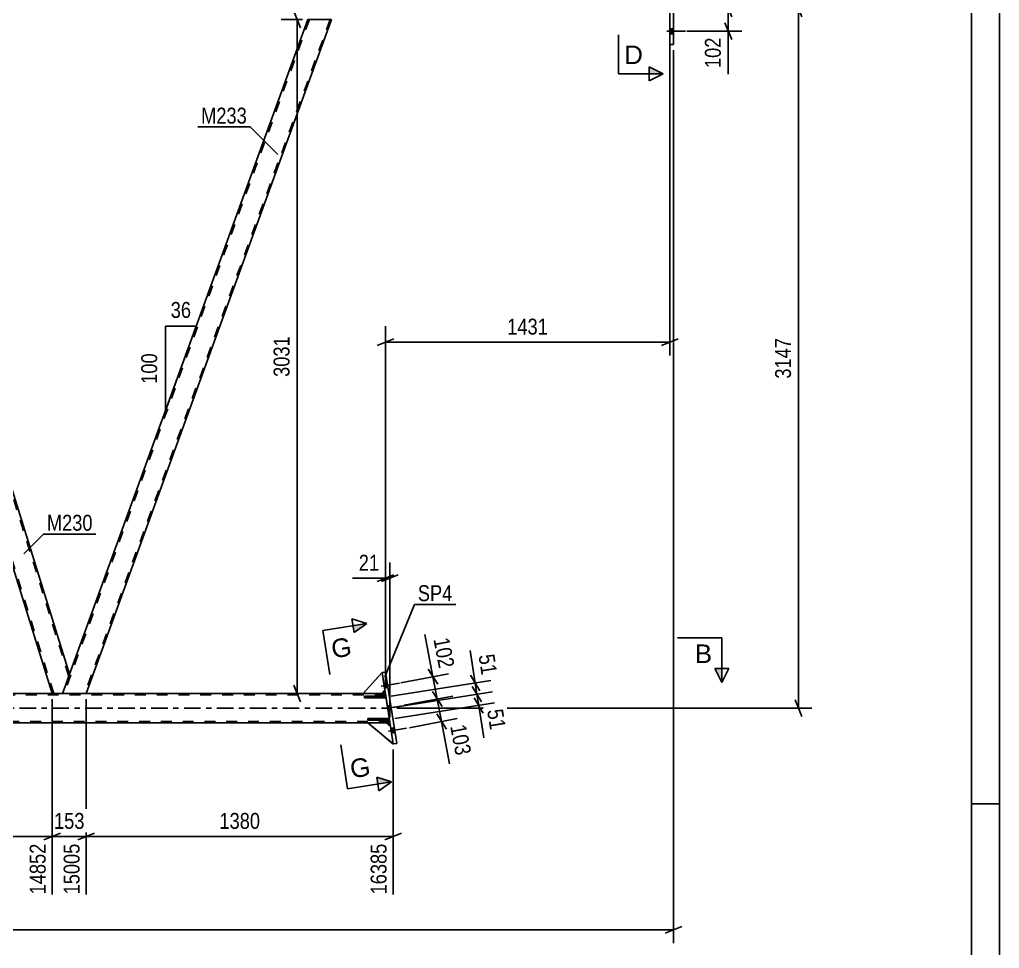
# Model space of a CAD drawing. Header units: millimetres. Extents: x 0 to 841, y 0 to 594.
# Drawn here: x 664.8 to 841, y 272 to 439.1 of the extents above; entities that cross this region are included whole.
import ezdxf

# ---------------------------------------------------------------- set-up
doc = ezdxf.new("R2010")
doc.units = ezdxf.units.MM
doc.linetypes.add('DXK_LINE_DOT2', pattern=[3.9198, 1.9599, -1.9599])
doc.linetypes.add('DXK_LINE_DOT3', pattern=[5.9187, 2.979, -0.9799, 0.9799, -0.9799])
doc.styles.add('Arial', font='ARIAL.TTF', dxfattribs={"height": 0.2})
doc.styles.add('Arial Narrow', font='ARIALN.TTF', dxfattribs={"height": 0.2})

# ---------------------------------------------------------------- blocks, each defined once
blk = doc.blocks.new('Unknown-247305129-1135')
at = {"color": 5, "linetype": 'Continuous'}
for p, q in [((841, 0), (841, 594)), ((836, 5), (836, 589)), ((841, 298), (836, 298))]:
    blk.add_line(p, q, dxfattribs=at)
blk = doc.blocks.new('Bolt-247305129-3193 - 3072')
at = {"linetype": 'Continuous'}
for points in [[(731.05, 318.91), (730.91, 319.78), (730.28, 319.68), (730.42, 318.81)], [(731.05, 318.91), (730.91, 319.78), (730.28, 319.68), (730.42, 318.81)], [(731.05, 318.91), (730.91, 319.78), (730.28, 319.68), (730.42, 318.81)], [(731.68, 314.88), (731.54, 315.75), (730.91, 315.65), (731.05, 314.78)], [(731.68, 314.88), (731.54, 315.75), (730.91, 315.65), (731.05, 314.78)], [(732.32, 310.81), (732.18, 311.68), (731.55, 311.58), (731.69, 310.71)], [(732.32, 310.81), (732.18, 311.68), (731.55, 311.58), (731.69, 310.71)], [(732.32, 310.81), (732.18, 311.68), (731.55, 311.58), (731.69, 310.71)]]:
    blk.add_hatch(color=1, dxfattribs=at).paths.add_polyline_path(points)
at = {"color": 1, "linetype": 'Continuous'}
for p, q in [((729.83, 319.16), (733.11, 319.68)), ((729.83, 319.16), (733.11, 319.68)), ((729.83, 319.16), (733.11, 319.68)), ((730.28, 319.68), (730.91, 319.78)), ((730.28, 319.68), (730.91, 319.78)), ((730.28, 319.68), (730.91, 319.78)), ((730.42, 318.81), (731.05, 318.91)), ((730.42, 318.81), (731.05, 318.91)), ((730.42, 318.81), (731.05, 318.91)), ((730.47, 315.13), (733.75, 315.65)), ((730.47, 315.13), (733.75, 315.65)), ((730.91, 315.65), (731.54, 315.75)), ((730.91, 315.65), (731.54, 315.75)), ((731.05, 314.78), (731.68, 314.88)), ((731.05, 314.78), (731.68, 314.88)), ((731.11, 311.06), (734.39, 311.58)), ((731.11, 311.06), (734.39, 311.58)), ((731.11, 311.06), (734.39, 311.58)), ((731.55, 311.58), (732.18, 311.68)), ((731.55, 311.58), (732.18, 311.68)), ((731.55, 311.58), (732.18, 311.68)), ((731.69, 310.71), (732.32, 310.81)), ((731.69, 310.71), (732.32, 310.81)), ((731.69, 310.71), (732.32, 310.81))]:
    blk.add_line(p, q, dxfattribs=at)
blk = doc.blocks.new('Bolt-247305129-3192 - 3072')
at = {"linetype": 'Continuous'}
for points in [[(782.37, 444.71), (782.37, 445.59), (781.73, 445.59), (781.73, 444.71)], [(782.37, 444.71), (782.37, 445.59), (781.73, 445.59), (781.73, 444.71)], [(782.37, 444.71), (782.37, 445.59), (781.73, 445.59), (781.73, 444.71)], [(782.37, 440.61), (782.37, 441.49), (781.73, 441.49), (781.73, 440.61)], [(782.37, 440.61), (782.37, 441.49), (781.73, 441.49), (781.73, 440.61)], [(782.37, 436.51), (782.37, 437.39), (781.73, 437.39), (781.73, 436.51)], [(782.37, 436.51), (782.37, 437.39), (781.73, 437.39), (781.73, 436.51)], [(782.37, 436.51), (782.37, 437.39), (781.73, 437.39), (781.73, 436.51)]]:
    blk.add_hatch(color=1, dxfattribs=at).paths.add_polyline_path(points)
at = {"color": 1, "linetype": 'Continuous'}
for p, q in [((781.21, 445.15), (784.53, 445.15)), ((781.21, 445.15), (784.53, 445.15)), ((781.21, 445.15), (784.53, 445.15)), ((781.73, 445.59), (782.37, 445.59)), ((781.73, 445.59), (782.37, 445.59)), ((781.73, 445.59), (782.37, 445.59)), ((781.73, 444.71), (782.37, 444.71)), ((781.73, 444.71), (782.37, 444.71)), ((781.73, 444.71), (782.37, 444.71)), ((781.21, 441.05), (784.53, 441.05)), ((781.21, 441.05), (784.53, 441.05)), ((781.73, 441.49), (782.37, 441.49)), ((781.73, 441.49), (782.37, 441.49)), ((781.73, 440.61), (782.37, 440.61)), ((781.73, 440.61), (782.37, 440.61)), ((781.73, 437.39), (782.37, 437.39)), ((781.73, 437.39), (782.37, 437.39)), ((781.73, 437.39), (782.37, 437.39)), ((781.21, 436.95), (784.53, 436.95)), ((781.21, 436.95), (784.53, 436.95)), ((781.21, 436.95), (784.53, 436.95)), ((781.73, 436.51), (782.37, 436.51)), ((781.73, 436.51), (782.37, 436.51)), ((781.73, 436.51), (782.37, 436.51))]:
    blk.add_line(p, q, dxfattribs=at)
blk = doc.blocks.new('Part-247305129-3253 - 3072')
at = {"color": 7, "linetype": 'DXK_LINE_DOT2'}
for p, q in [((730.61, 317.59), (66.98, 317.59)), ((729.97, 317.83), (726.57, 317.83)), ((730.57, 317.83), (731.4, 312.55)), ((731.36, 312.79), (66.98, 312.79)), ((730.8, 312.55), (727.4, 312.55))]:
    blk.add_line(p, q, dxfattribs=at)
at = {"color": 2, "linetype": 'Continuous'}
for p, q in [((726.57, 317.83), (596.1, 317.83)), ((730.57, 317.83), (729.97, 317.83)), ((727.4, 312.55), (596.1, 312.55)), ((731.4, 312.55), (730.8, 312.55))]:
    blk.add_line(p, q, dxfattribs=at)
at = {"color": 7, "linetype": 'DXK_LINE_DOT3'}
blk.add_line((66.98, 315.19), (730.98, 315.19), dxfattribs=at)
blk = doc.blocks.new('Part-247305129-3254 - 3072')
at = {"color": 2, "linetype": 'Continuous'}
for p, q in [((727.43, 313.02), (727.43, 313.34)), ((727.43, 313.34), (731.27, 313.34)), ((731.27, 313.02), (727.43, 313.02)), ((731.27, 313.34), (731.27, 313.02))]:
    blk.add_line(p, q, dxfattribs=at)
at = {"color": 7, "linetype": 'DXK_LINE_DOT2'}
blk.add_line((730.67, 313.02), (730.67, 313.34), dxfattribs=at)
blk = doc.blocks.new('Part-247305129-3255 - 3072')
at = {"color": 7, "linetype": 'DXK_LINE_DOT2'}
for p, q in [((731.27, 313.34), (727.43, 313.34)), ((727.43, 313.34), (727.43, 313.02)), ((727.43, 313.02), (731.27, 313.02)), ((730.67, 313.02), (730.67, 313.34)), ((731.27, 313.02), (731.27, 313.34))]:
    blk.add_line(p, q, dxfattribs=at)
blk = doc.blocks.new('Part-247305129-3256 - 3072')
at = {"color": 2, "linetype": 'Continuous'}
for p, q in [((726.8, 317.05), (726.8, 317.37)), ((726.8, 317.37), (730.64, 317.37)), ((730.64, 317.37), (730.64, 317.05)), ((730.64, 317.05), (726.8, 317.05))]:
    blk.add_line(p, q, dxfattribs=at)
at = {"color": 7, "linetype": 'DXK_LINE_DOT2'}
blk.add_line((730.04, 317.05), (730.04, 317.37), dxfattribs=at)
blk = doc.blocks.new('Part-247305129-3257 - 3072')
at = {"color": 7, "linetype": 'DXK_LINE_DOT2'}
for p, q in [((730.64, 317.37), (726.8, 317.37)), ((726.8, 317.37), (726.8, 317.05)), ((730.04, 317.05), (730.04, 317.37)), ((730.64, 317.05), (730.64, 317.37)), ((726.8, 317.05), (730.64, 317.05))]:
    blk.add_line(p, q, dxfattribs=at)
blk = doc.blocks.new('Part-247305129-3258 - 3072')
at = {"color": 2, "linetype": 'Continuous'}
for p, q in [((729.98, 321.62), (726.57, 317.83)), ((726.57, 317.83), (729.97, 317.83)), ((729.97, 317.83), (730.48, 318.43))]:
    blk.add_line(p, q, dxfattribs=at)
at = {"color": 7, "linetype": 'DXK_LINE_DOT2'}
blk.add_line((730.48, 318.43), (729.98, 321.62), dxfattribs=at)
blk = doc.blocks.new('Part-247305129-3259 - 3072')
at = {"color": 2, "linetype": 'Continuous'}
for p, q in [((730.8, 312.55), (727.4, 312.55)), ((727.4, 312.55), (731.99, 308.77)), ((731.49, 311.96), (730.8, 312.55))]:
    blk.add_line(p, q, dxfattribs=at)
at = {"color": 7, "linetype": 'DXK_LINE_DOT2'}
blk.add_line((731.99, 308.77), (731.49, 311.96), dxfattribs=at)
blk = doc.blocks.new('Part-247305129-3260 - 3072')
at = {"color": 7, "linetype": 'DXK_LINE_DOT2'}
for p, q in [((729.98, 321.62), (726.57, 317.83)), ((730.48, 318.43), (729.98, 321.62)), ((726.57, 317.83), (729.97, 317.83)), ((729.97, 317.83), (730.48, 318.43))]:
    blk.add_line(p, q, dxfattribs=at)
blk = doc.blocks.new('Part-247305129-3261 - 3072')
at = {"color": 7, "linetype": 'DXK_LINE_DOT2'}
for p, q in [((730.8, 312.55), (727.4, 312.55)), ((727.4, 312.55), (731.99, 308.77)), ((731.49, 311.96), (730.8, 312.55)), ((731.99, 308.77), (731.49, 311.96))]:
    blk.add_line(p, q, dxfattribs=at)
blk = doc.blocks.new('Part-247305129-3285 - 3072')
at = {"color": 2, "linetype": 'Continuous'}
for p, q in [((781.73, 434.55), (781.73, 447.55)), ((781.73, 447.55), (782.37, 447.55)), ((782.37, 447.55), (782.37, 434.55)), ((782.37, 434.55), (781.73, 434.55))]:
    blk.add_line(p, q, dxfattribs=at)
blk = doc.blocks.new('Part-247305129-3290 - 3072')
at = {"color": 2, "linetype": 'Continuous'}
for p, q in [((730.61, 321.71), (729.98, 321.62)), ((731.99, 308.77), (729.98, 321.62)), ((732.62, 308.87), (730.61, 321.71)), ((731.99, 308.77), (732.62, 308.87))]:
    blk.add_line(p, q, dxfattribs=at)
blk = doc.blocks.new('Part-247305129-3307 - 3072')
at = {"color": 2, "linetype": 'Continuous'}
for p, q in [((635.76, 439.05), (634.22, 434.8)), ((637.08, 439.05), (635.76, 439.05)), ((673.78, 321.3), (637.08, 439.05)), ((634.22, 434.8), (670.67, 317.83)), ((673.78, 321.3), (673.51, 320.56)), ((673.51, 320.56), (672.52, 317.83))]:
    blk.add_line(p, q, dxfattribs=at)
at = {"color": 7, "linetype": 'DXK_LINE_DOT2'}
for p, q in [((673.65, 320.93), (636.83, 439.05)), ((670.93, 317.83), (634.35, 435.18)), ((673.76, 321.25), (673.51, 320.56)), ((672.52, 317.83), (670.67, 317.83))]:
    blk.add_line(p, q, dxfattribs=at)
blk = doc.blocks.new('Part-247305129-3312 - 3072')
at = {"color": 7, "linetype": 'DXK_LINE_DOT2'}
for p, q in [((716.9, 439.05), (672.77, 317.83)), ((720.64, 439.05), (676.52, 317.83)), ((673.78, 321.3), (672.52, 317.83)), ((676.78, 317.83), (672.52, 317.83))]:
    blk.add_line(p, q, dxfattribs=at)
at = {"color": 2, "linetype": 'Continuous'}
for p, q in [((716.64, 439.05), (673.78, 321.3)), ((720.9, 439.05), (676.78, 317.83)), ((716.64, 439.05), (720.9, 439.05))]:
    blk.add_line(p, q, dxfattribs=at)
blk = doc.blocks.new('StraightDimension-247305129-35196 - 3072')
at = {"color": 7, "linetype": 'Continuous'}
for p, q in [((791.65, 442.55), (792.85, 439.55)), ((784.77, 441.05), (794.65, 441.05)), ((792.25, 436.95), (792.25, 441.05)), ((792.85, 435.45), (791.65, 438.45)), ((784.77, 436.95), (794.65, 436.95))]:
    blk.add_line(p, q, dxfattribs=at)
at = {"color": 0}
blk.add_wipeout([(791.5, 436.43), (787.3, 436.43), (787.3, 429.74), (791.5, 429.74)], dxfattribs=at)
at = {"color": 7, "linetype": 'Continuous'}
blk.add_line((792.25, 436.95), (792.25, 429.22), dxfattribs=at)
blk.add_line((792.25, 436.95), (792.25, 429.22), dxfattribs=at)
at = {"color": 3, "style": 'Arial Narrow'}
blk.add_text('102', height=2.863, rotation=90.0002, dxfattribs=at).set_placement((790.9, 430.34))
blk = doc.blocks.new('StraightDimension-247305129-4463 - 3072')
at = {"color": 7, "linetype": 'Continuous'}
for p, q in [((805.47, 439.55), (804.27, 442.55)), ((783.37, 441.05), (807.27, 441.05)), ((804.87, 315.19), (804.87, 441.05)), ((804.27, 316.69), (805.47, 313.69)), ((732.63, 315.19), (807.27, 315.19))]:
    blk.add_line(p, q, dxfattribs=at)
at = {"color": 0}
blk.add_wipeout([(804.12, 382.38), (799.92, 382.38), (799.92, 373.87), (804.12, 373.87)], dxfattribs=at)
at = {"color": 3, "style": 'Arial Narrow'}
blk.add_text('3147', height=2.863, rotation=90.0002, dxfattribs=at).set_placement((803.52, 374.47))
blk = doc.blocks.new('StraightDimension-247305129-35201 - 3072')
at = {"color": 7, "linetype": 'Continuous'}
for p, q in [((733.34, 319.75), (741.92, 321.4)), ((738.25, 322.22), (740, 319.5)), ((739.13, 320.86), (739.89, 316.86)), ((733.98, 315.72), (742.69, 317.39)), ((740.77, 315.5), (739.02, 318.22))]:
    blk.add_line(p, q, dxfattribs=at)
at = {"color": 0}
blk.add_wipeout([(739.76, 321.52), (743.89, 322.31), (742.63, 328.87), (738.5, 328.08)], dxfattribs=at)
at = {"color": 7, "linetype": 'Continuous'}
blk.add_line((739.13, 320.86), (737.67, 328.46), dxfattribs=at)
blk.add_line((739.13, 320.86), (737.67, 328.46), dxfattribs=at)
at = {"color": 3, "style": 'Arial Narrow'}
blk.add_text('102', height=2.863, rotation=-79.1312, dxfattribs=at).set_placement((739.2, 327.6))
blk = doc.blocks.new('StraightDimension-247305129-15463 - 3072')
at = {"color": 7, "linetype": 'Continuous'}
for p, q in [((781.73, 438.05), (781.73, 378.65)), ((730.57, 318.83), (730.57, 383.9)), ((732.07, 381.65), (729.07, 380.45)), ((730.57, 381.05), (781.73, 381.05)), ((780.23, 380.45), (783.23, 381.65))]:
    blk.add_line(p, q, dxfattribs=at)
at = {"color": 0}
blk.add_wipeout([(760.41, 381.8), (760.41, 386), (751.89, 386), (751.89, 381.8)], dxfattribs=at)
at = {"color": 3, "style": 'Arial Narrow'}
blk.add_text('1431', height=2.863, dxfattribs=at).set_placement((752.49, 382.4))
blk = doc.blocks.new('StraightDimension-247305129-35200 - 3072')
at = {"color": 7, "linetype": 'Continuous'}
for p, q in [((733.98, 315.72), (742.69, 317.39)), ((739.02, 318.22), (740.77, 315.5)), ((739.89, 316.86), (740.67, 312.8)), ((741.54, 311.44), (739.8, 314.16)), ((734.89, 311.69), (743.47, 313.34))]:
    blk.add_line(p, q, dxfattribs=at)
at = {"color": 0}
blk.add_wipeout([(742.77, 305.86), (746.89, 306.66), (745.63, 313.22), (741.51, 312.43)], dxfattribs=at)
at = {"color": 7, "linetype": 'Continuous'}
blk.add_line((740.67, 312.8), (742.13, 305.21), dxfattribs=at)
blk.add_line((740.67, 312.8), (742.13, 305.21), dxfattribs=at)
at = {"color": 3, "style": 'Arial Narrow'}
blk.add_text('103', height=2.863, rotation=-79.1312, dxfattribs=at).set_placement((742.21, 311.95))
blk = doc.blocks.new('AngleDimension-247305129-36636 - 3072')
at = {"color": 7, "linetype": 'Continuous'}
for p, q in [((691.03, 383.9), (696.57, 383.9)), ((691.03, 368.68), (696.57, 383.9)), ((691.03, 368.68), (691.03, 383.9)), ((694.1, 377.13), (696.57, 383.9))]:
    blk.add_line(p, q, dxfattribs=at)
at = {"color": 0}
for points in [[(696.22, 384.8), (696.22, 389), (691.37, 389), (691.37, 384.8)], [(690.13, 379.63), (685.93, 379.63), (685.93, 372.95), (690.13, 372.95)]]:
    blk.add_wipeout(points, dxfattribs=at)
at = {"color": 3, "style": 'Arial Narrow'}
blk.add_text('36', height=2.863, dxfattribs=at).set_placement((691.97, 385.4))
blk.add_text('100', height=2.863, rotation=90.0002, dxfattribs=at).set_placement((689.53, 373.55))
blk = doc.blocks.new('StraightDimension-247305129-4399 - 3072')
at = {"color": 7, "linetype": 'Continuous'}
for p, q in [((715.28, 437.55), (714.08, 440.55)), ((715.64, 439.05), (711.83, 439.05)), ((714.68, 317.83), (714.68, 439.05)), ((714.08, 319.33), (715.28, 316.33)), ((673.52, 317.83), (717.08, 317.83))]:
    blk.add_line(p, q, dxfattribs=at)
at = {"color": 0}
blk.add_wipeout([(713.93, 382.7), (709.73, 382.7), (709.73, 374.19), (713.93, 374.19)], dxfattribs=at)
at = {"color": 3, "style": 'Arial Narrow'}
blk.add_text('3031', height=2.863, rotation=90.0002, dxfattribs=at).set_placement((713.33, 374.79))
blk = doc.blocks.new('StraightDimension-247305129-15576 - 3072')
at = {"color": 7, "linetype": 'Continuous'}
for p, q in [((730.57, 318.83), (730.57, 341.43)), ((731.4, 313.55), (731.4, 341.43)), ((729.07, 337.98), (732.07, 339.18)), ((732.9, 339.18), (729.9, 337.98)), ((730.57, 338.58), (731.4, 338.58))]:
    blk.add_line(p, q, dxfattribs=at)
at = {"color": 0}
blk.add_wipeout([(730.04, 339.33), (730.04, 343.53), (725.19, 343.53), (725.19, 339.33)], dxfattribs=at)
at = {"color": 7, "linetype": 'Continuous'}
blk.add_line((730.57, 338.58), (724.66, 338.58), dxfattribs=at)
blk.add_line((730.57, 338.58), (724.66, 338.58), dxfattribs=at)
at = {"color": 3, "style": 'Arial Narrow'}
blk.add_text('21', height=2.863, dxfattribs=at).set_placement((725.79, 339.93))
blk = doc.blocks.new('StraightDimension-247305129-35205 - 3072')
at = {"color": 7, "linetype": 'Continuous'}
for p, q in [((746.21, 319.1), (747.87, 316.33)), ((731.97, 315.35), (749.86, 318.16)), ((747.04, 317.72), (747.36, 315.7)), ((732.26, 313.33), (750.17, 316.15)), ((748.18, 314.32), (746.53, 317.09))]:
    blk.add_line(p, q, dxfattribs=at)
at = {"color": 0}
blk.add_wipeout([(748.93, 310.5), (753.08, 311.16), (752.33, 315.95), (748.18, 315.3)], dxfattribs=at)
at = {"color": 7, "linetype": 'Continuous'}
blk.add_line((747.36, 315.7), (748.27, 309.87), dxfattribs=at)
blk.add_line((747.36, 315.7), (748.27, 309.87), dxfattribs=at)
at = {"color": 3, "style": 'Arial Narrow'}
blk.add_text('51', height=2.863, rotation=-81.0735, dxfattribs=at).set_placement((748.86, 314.8))
blk = doc.blocks.new('StraightDimension-247305129-35206 - 3072')
at = {"color": 7, "linetype": 'Continuous'}
for p, q in [((745.9, 321.12), (747.55, 318.35)), ((731.63, 317.36), (749.54, 320.18)), ((747.87, 316.33), (746.21, 319.1)), ((746.72, 319.73), (747.04, 317.72)), ((731.97, 315.35), (749.86, 318.16))]:
    blk.add_line(p, q, dxfattribs=at)
at = {"color": 0}
blk.add_wipeout([(747.38, 320.37), (751.53, 321.02), (750.78, 325.82), (746.63, 325.17)], dxfattribs=at)
at = {"color": 7, "linetype": 'Continuous'}
blk.add_line((746.72, 319.73), (745.81, 325.57), dxfattribs=at)
blk.add_line((746.72, 319.73), (745.81, 325.57), dxfattribs=at)
at = {"color": 3, "style": 'Arial Narrow'}
blk.add_text('51', height=2.863, rotation=-81.0735, dxfattribs=at).set_placement((747.31, 324.67))
blk = doc.blocks.new('StraightDimension-247305129-35636 - 3072')
at = {"color": 7, "linetype": 'Continuous'}
for p, q in [((676.78, 316.83), (676.78, 281.71)), ((731.99, 307.77), (731.99, 281.71)), ((678.28, 292.75), (675.28, 291.55)), ((730.49, 291.55), (733.49, 292.75)), ((676.78, 292.15), (731.99, 292.15))]:
    blk.add_line(p, q, dxfattribs=at)
at = {"color": 0}
blk.add_wipeout([(708.64, 292.9), (708.64, 297.1), (700.13, 297.1), (700.13, 292.9)], dxfattribs=at)
at = {"color": 0, "linetype": 'Continuous'}
blk.add_wipeout([(731.39, 291.45), (727.19, 291.45), (727.19, 281.11), (731.39, 281.11)], dxfattribs=at)
at = {"color": 3, "style": 'Arial Narrow'}
blk.add_text('1380', height=2.863, dxfattribs=at).set_placement((700.73, 293.5))
at = {"color": 3, "linetype": 'Continuous', "style": 'Arial Narrow'}
blk.add_text('16385', height=2.863, rotation=90.0002, dxfattribs=at).set_placement((730.79, 281.71))
blk = doc.blocks.new('StraightDimension-247305129-35637 - 3072')
at = {"color": 7, "linetype": 'Continuous'}
for p, q in [((670.67, 316.83), (670.67, 281.71)), ((676.78, 316.83), (676.78, 281.71)), ((669.17, 291.55), (672.17, 292.75)), ((678.28, 292.75), (675.28, 291.55)), ((670.67, 292.15), (676.78, 292.15))]:
    blk.add_line(p, q, dxfattribs=at)
at = {"color": 0}
blk.add_wipeout([(677.07, 292.9), (677.07, 297.1), (670.38, 297.1), (670.38, 292.9)], dxfattribs=at)
at = {"color": 0, "linetype": 'Continuous'}
blk.add_wipeout([(676.18, 291.45), (671.98, 291.45), (671.98, 281.11), (676.18, 281.11)], dxfattribs=at)
at = {"color": 3, "style": 'Arial Narrow'}
blk.add_text('153', height=2.863, dxfattribs=at).set_placement((670.98, 293.5))
at = {"color": 3, "linetype": 'Continuous', "style": 'Arial Narrow'}
blk.add_text('15005', height=2.863, rotation=90.0002, dxfattribs=at).set_placement((675.58, 281.71))
blk = doc.blocks.new('StraightDimension-247305129-35638 - 3072')
at = {"color": 7, "linetype": 'Continuous'}
for p, q in [((591.64, 316.83), (591.64, 281.71)), ((670.67, 316.83), (670.67, 281.71)), ((593.14, 292.75), (590.14, 291.55)), ((669.17, 291.55), (672.17, 292.75)), ((591.64, 292.15), (670.67, 292.15))]:
    blk.add_line(p, q, dxfattribs=at)
at = {"color": 0}
blk.add_wipeout([(635.41, 292.9), (635.41, 297.1), (626.9, 297.1), (626.9, 292.9)], dxfattribs=at)
at = {"color": 0, "linetype": 'Continuous'}
blk.add_wipeout([(670.07, 291.45), (665.87, 291.45), (665.87, 281.11), (670.07, 281.11)], dxfattribs=at)
at = {"color": 3, "style": 'Arial Narrow'}
blk.add_text('1976', height=2.863, dxfattribs=at).set_placement((627.5, 293.5))
at = {"color": 3, "linetype": 'Continuous', "style": 'Arial Narrow'}
blk.add_text('14852', height=2.863, rotation=90.0002, dxfattribs=at).set_placement((669.47, 281.71))
blk = doc.blocks.new('StraightDimension-247305129-35929 - 3072')
at = {"color": 7, "linetype": 'Continuous'}
for p, q in [((782.37, 433.55), (782.37, 272.95)), ((56.12, 275.35), (782.37, 275.35)), ((780.87, 274.75), (783.87, 275.95))]:
    blk.add_line(p, q, dxfattribs=at)
blk = doc.blocks.new('Mark-247305129-3286 - 3072')
at = {"color": 0}
blk.add_wipeout([(742.62, 334.46), (742.62, 337.46), (736.41, 337.46), (736.41, 334.46)], dxfattribs=at)
blk.add_wipeout([(742.62, 334.46), (742.62, 337.46), (736.41, 337.46), (736.41, 334.46)], dxfattribs=at)
at = {"color": 30, "linetype": 'Continuous'}
for p, q in [((730.47, 320.84), (735.81, 333.86)), ((735.81, 333.86), (743.22, 333.86))]:
    blk.add_line(p, q, dxfattribs=at)
at = {"color": 3, "style": 'Arial Narrow'}
blk.add_text('SP4', height=2.863, dxfattribs=at).set_placement((736.41, 334.46))
blk = doc.blocks.new('SectionMark-247305129-4508 - 3072')
at = {"linetype": 'Continuous'}
for points in [[(778.02, 454.34), (778.02, 455.59), (780.52, 455.59)], [(778.02, 429.3), (778.02, 430.55), (780.52, 429.3)]]:
    blk.add_hatch(color=6, dxfattribs=at).paths.add_polyline_path(points)
at = {"color": 6, "linetype": 'Continuous'}
for p, q in [((778.02, 454.34), (778.02, 456.84)), ((778.02, 456.84), (780.52, 455.59)), ((772.52, 455.59), (772.52, 448.59)), ((772.52, 455.59), (780.52, 455.59)), ((780.52, 455.59), (778.02, 454.34)), ((772.52, 429.3), (772.52, 436.3)), ((780.52, 429.3), (778.02, 430.55)), ((778.02, 430.55), (778.02, 428.05)), ((772.52, 429.3), (780.52, 429.3)), ((780.52, 429.3), (778.02, 428.05))]:
    blk.add_line(p, q, dxfattribs=at)
at = {"color": 0, "linetype": 'Continuous'}
for points in [[(776.89, 450.34), (776.89, 453.84), (773.52, 453.84), (773.52, 450.34)], [(776.89, 431.05), (776.89, 434.55), (773.52, 434.55), (773.52, 431.05)]]:
    blk.add_wipeout(points, dxfattribs=at)
at = {"color": 3, "linetype": 'Continuous', "style": 'Arial'}
for p in [(773.52, 450.34), (773.52, 431.05)]:
    blk.add_text('D', height=3.34, dxfattribs=at).set_placement(p)
blk = doc.blocks.new('SectionMark-247305129-4540 - 3072')
at = {"linetype": 'Continuous'}
blk.add_hatch(color=6, dxfattribs=at).paths.add_polyline_path([(789.83, 322.33), (791.08, 322.33), (791.08, 319.83)])
at = {"color": 6, "linetype": 'Continuous'}
for p, q in [((791.08, 327.83), (783.08, 327.83)), ((791.08, 327.83), (791.08, 319.83)), ((789.83, 322.33), (792.33, 322.33)), ((791.08, 319.83), (789.83, 322.33)), ((792.33, 322.33), (791.08, 319.83))]:
    blk.add_line(p, q, dxfattribs=at)
at = {"color": 0, "linetype": 'Continuous'}
blk.add_wipeout([(789.33, 323.33), (789.33, 326.83), (786.22, 326.83), (786.22, 323.33)], dxfattribs=at)
at = {"color": 3, "linetype": 'Continuous', "style": 'Arial'}
blk.add_text('B', height=3.34, dxfattribs=at).set_placement((786.22, 323.33))
blk = doc.blocks.new('SectionMark-247305129-4546 - 3072')
at = {"linetype": 'Continuous'}
blk.add_hatch(color=6, dxfattribs=at).paths.add_polyline_path([(729.22, 301.54), (729.03, 302.78), (731.69, 301.93)])
at = {"color": 6, "linetype": 'Continuous'}
for p, q in [((719.31, 329.17), (727.22, 330.41)), ((724.55, 331.26), (727.22, 330.41)), ((731.69, 301.93), (729.03, 302.78)), ((729.03, 302.78), (729.41, 300.31)), ((731.69, 301.93), (729.41, 300.31))]:
    blk.add_line(p, q, dxfattribs=at)
at = {"color": 0, "linetype": 'Continuous'}
for points in [[(724.7, 324.7), (724.16, 328.16), (720.57, 327.59), (721.12, 324.14)], [(728.09, 303.14), (727.55, 306.59), (723.96, 306.03), (724.5, 302.57)]]:
    blk.add_wipeout(points, dxfattribs=at)
at = {"linetype": 'Continuous'}
blk.add_hatch(color=6, dxfattribs=at).paths.add_polyline_path([(724.94, 328.79), (724.75, 330.02), (727.22, 330.41)])
at = {"color": 6, "linetype": 'Continuous'}
for p, q in [((724.94, 328.79), (724.55, 331.26)), ((727.22, 330.41), (724.94, 328.79)), ((719.31, 329.17), (720.56, 321.26)), ((723.79, 300.69), (722.55, 308.59)), ((723.79, 300.69), (731.69, 301.93))]:
    blk.add_line(p, q, dxfattribs=at)
at = {"color": 3, "linetype": 'Continuous', "style": 'Arial'}
for p in [(721.12, 324.14), (724.5, 302.57)]:
    blk.add_text('G', height=3.34, rotation=8.921, dxfattribs=at).set_placement(p)
blk = doc.blocks.new('Mark-247305129-36389 - 3072')
at = {"color": 0}
blk.add_wipeout([(705.66, 420.35), (705.66, 423.35), (697.44, 423.35), (697.44, 420.35)], dxfattribs=at)
blk.add_wipeout([(705.66, 420.35), (705.66, 423.35), (697.44, 423.35), (697.44, 420.35)], dxfattribs=at)
at = {"color": 30, "linetype": 'Continuous'}
for p in [(696.84, 419.75), (711.21, 414.8)]:
    blk.add_line(p, (706.26, 419.75), dxfattribs=at)
at = {"color": 3, "style": 'Arial Narrow'}
blk.add_text('M233', height=2.863, dxfattribs=at).set_placement((697.44, 420.35))
blk = doc.blocks.new('Mark-247305129-36386 - 3072')
at = {"color": 0}
blk.add_wipeout([(677.92, 347.12), (677.92, 350.12), (669.7, 350.12), (669.7, 347.12)], dxfattribs=at)
blk.add_wipeout([(677.92, 347.12), (677.92, 350.12), (669.7, 350.12), (669.7, 347.12)], dxfattribs=at)
at = {"color": 30, "linetype": 'Continuous'}
for p, q in [((665.57, 342.99), (669.1, 346.52)), ((669.1, 346.52), (678.52, 346.52))]:
    blk.add_line(p, q, dxfattribs=at)
at = {"color": 3, "style": 'Arial Narrow'}
blk.add_text('M230', height=2.863, dxfattribs=at).set_placement((669.7, 347.12))

msp = doc.modelspace()

# ---------------------------------------------------------------- block references
for name in ['Unknown-247305129-1135', 'Part-247305129-3285 - 3072', 'Bolt-247305129-3192 - 3072', 'Part-247305129-3307 - 3072', 'Part-247305129-3312 - 3072', 'Part-247305129-3258 - 3072', 'Part-247305129-3260 - 3072', 'Part-247305129-3290 - 3072', 'Bolt-247305129-3193 - 3072', 'Part-247305129-3253 - 3072', 'Part-247305129-3256 - 3072', 'Part-247305129-3257 - 3072', 'Part-247305129-3259 - 3072', 'Part-247305129-3261 - 3072', 'Part-247305129-3254 - 3072', 'Part-247305129-3255 - 3072']:
    msp.add_blockref(name, (0, 0))

# ---------------------------------------------------------------- next in the draw order: block references
for name in ['StraightDimension-247305129-35196 - 3072', 'AngleDimension-247305129-36636 - 3072']:
    msp.add_blockref(name, (0, 0))

# ---------------------------------------------------------------- next in the draw order: block references
for name in ['StraightDimension-247305129-4463 - 3072', 'StraightDimension-247305129-4399 - 3072']:
    msp.add_blockref(name, (0, 0))

# ---------------------------------------------------------------- next in the draw order: block references
msp.add_blockref('StraightDimension-247305129-35201 - 3072', (0, 0))

# ---------------------------------------------------------------- next in the draw order: block references
msp.add_blockref('StraightDimension-247305129-15463 - 3072', (0, 0))

# ---------------------------------------------------------------- next in the draw order: block references
for name in ['StraightDimension-247305129-15576 - 3072', 'StraightDimension-247305129-35200 - 3072']:
    msp.add_blockref(name, (0, 0))

# ---------------------------------------------------------------- next in the draw order: block references
msp.add_blockref('StraightDimension-247305129-35205 - 3072', (0, 0))

# ---------------------------------------------------------------- next in the draw order: block references
msp.add_blockref('StraightDimension-247305129-35206 - 3072', (0, 0))

# ---------------------------------------------------------------- next in the draw order: block references
msp.add_blockref('StraightDimension-247305129-35636 - 3072', (0, 0))

# ---------------------------------------------------------------- next in the draw order: block references
msp.add_blockref('StraightDimension-247305129-35637 - 3072', (0, 0))

# ---------------------------------------------------------------- next in the draw order: block references
msp.add_blockref('StraightDimension-247305129-35638 - 3072', (0, 0))

# ---------------------------------------------------------------- next in the draw order: block references
msp.add_blockref('StraightDimension-247305129-35929 - 3072', (0, 0))

# ---------------------------------------------------------------- next in the draw order: block references
for name in ['SectionMark-247305129-4508 - 3072', 'Mark-247305129-36389 - 3072', 'Mark-247305129-36386 - 3072', 'Mark-247305129-3286 - 3072']:
    msp.add_blockref(name, (0, 0))

# ---------------------------------------------------------------- next in the draw order: block references
msp.add_blockref('SectionMark-247305129-4540 - 3072', (0, 0))

# ---------------------------------------------------------------- next in the draw order: block references
msp.add_blockref('SectionMark-247305129-4546 - 3072', (0, 0))

doc.saveas('drawing.dxf')
